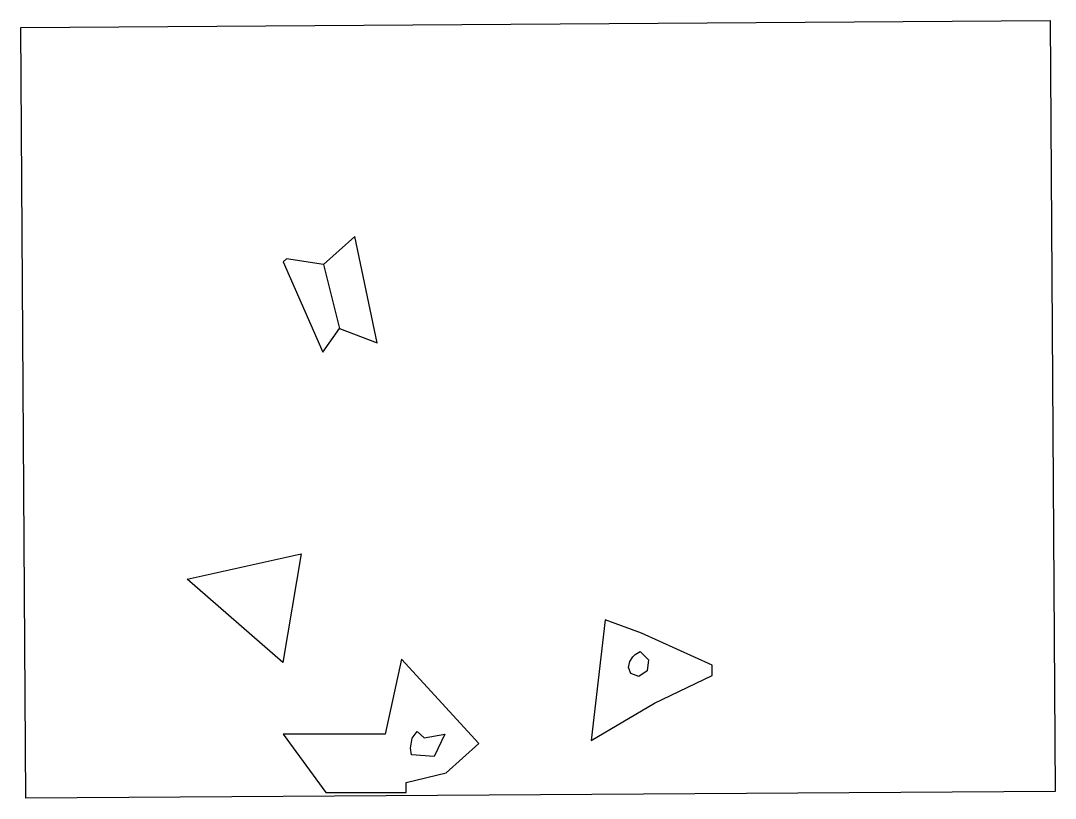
# Model space of a CAD drawing. Header units: millimetres. Extents: x -62 to 225, y -85 to 131.
import ezdxf

# ---------------------------------------------------------------- set-up
doc = ezdxf.new("R2010")
doc.units = ezdxf.units.MM
picture_1 = doc.add_image_def('image1.jpg', size_in_pixel=(2584, 1936))

msp = doc.modelspace()

# ---------------------------------------------------------------- linework, layer by layer
msp.add_line((21.79, 63.18), (26.27, 45.48))
for points in [[(30.53, 70.97), (21.79, 63.18), (11.51, 64.8), (10.56, 63.92), (21.57, 38.88), (26.27, 45.48), (36.7, 41.45), (30.53, 70.97)], [(15.62, -17.13), (10.48, -47.39), (-16.03, -24.18), (15.62, -17.13)], [(100, -35.5), (96.1, -69.01), (113.65, -58.68), (129.72, -50.99), (129.72, -48.13), (110.1, -39.18), (100, -35.5)], [(109.69, -44.26), (112.06, -46.57), (111.66, -49.65), (109.35, -51.21), (107.15, -50.44), (106.5, -48.78), (106.83, -47.03), (107.65, -45.74), (108.35, -45.14), (109.69, -44.26)], [(64.93, -69.81), (43.41, -46.43), (38.96, -67.23), (10.56, -67.23), (22.47, -83.43), (44.7, -83.43), (44.7, -80.71), (55.89, -77.98), (64.93, -69.81)], [(47.81, -66.53), (49.71, -68.24), (55.49, -67.3), (52.48, -73.46), (46.2, -73.03), (45.93, -71.11), (46.37, -68.41), (47.81, -66.53)]]:
    msp.add_lwpolyline(points)

# ---------------------------------------------------------------- pictures from other files: only their frames are drawn
image = msp.add_image(picture_1, insert=(-60.89, -85.08), size_in_units=(285.87, 214.18), rotation=0.373)
image.dxf.flags = 7

doc.saveas('drawing.dxf')
